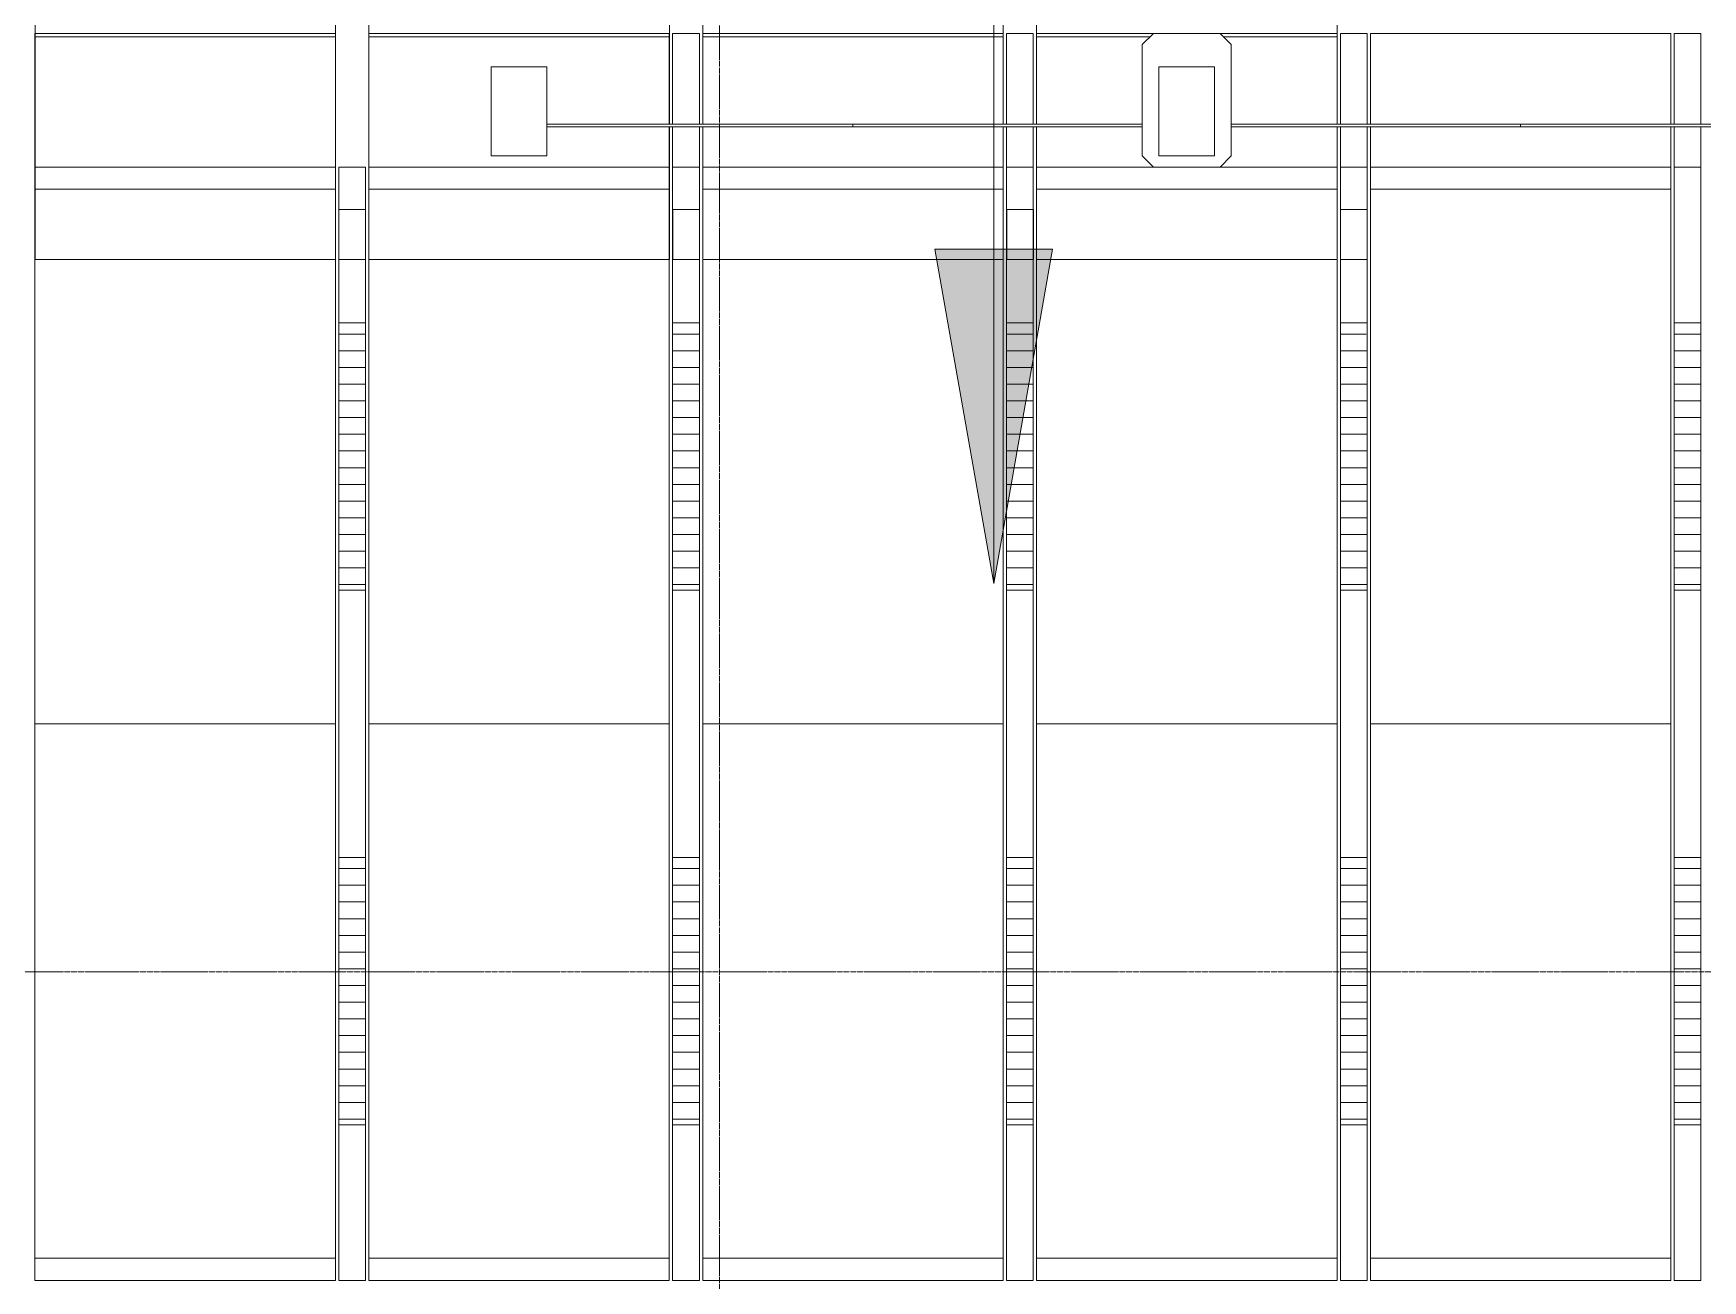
# Model space of a CAD drawing. Header units: millimetres. Extents: x 984 to 425800, y -34355 to 59419.
# Drawn here: x 337734 to 345233, y -17183 to -11583 of the extents above; entities that cross this region are included whole.
import ezdxf

# ---------------------------------------------------------------- set-up
doc = ezdxf.new("R2010")
doc.units = ezdxf.units.MM
doc.linetypes.add('DPA_Grid _ Level 100', pattern=[10, 5.5, -1.6, 1.3, -1.6])
for name, color, linetype, lineweight in [('A-COLS-E', 1, 'Continuous', 9), ('A-COLS-HDLN', 2, 'Continuous', 9), ('A-GLAZ-CURT', 2, 'Continuous', 9), ('G-ANNO-TEXT', 3, 'Continuous', 9), ('S-GRID', 251, 'Continuous', 9)]:
    doc.layers.add(name, color=color, linetype=linetype, lineweight=lineweight)

# ---------------------------------------------------------------- blocks, each defined once
blk = doc.blocks.new('System Panel - Entrance Glazed 12mm-11964251-4110-01 GROUND LEVEL - REFLECTED CEILING PLAN')
at = {"layer": 'A-GLAZ-CURT'}
for p, q in [((-487.5, 6), (812.5, 6)), ((812.5, 6), (812.5, -6)), ((812.5, -6), (-487.5, -6))]:
    blk.add_line(p, q, dxfattribs=at)
blk = doc.blocks.new('System Panel - Entrance Glazed 12mm-11964252-4110-01 GROUND LEVEL - REFLECTED CEILING PLAN')
at = {"layer": 'A-GLAZ-CURT'}
for p, q in [((-687.5, -6), (-687.5, 6)), ((-687.5, 6), (612.5, 6)), ((612.5, -6), (-687.5, -6))]:
    blk.add_line(p, q, dxfattribs=at)
blk = doc.blocks.new('System Panel - Entrance Glazed 12mm-V24-4110-01 GROUND LEVEL - REFLECTED CEILING PLAN')
at = {"layer": 'A-GLAZ-CURT'}
for p, q in [((-687.5, -6), (-687.5, 6)), ((-687.5, 6), (687.5, 6)), ((687.5, 6), (687.5, -6)), ((687.5, -6), (-687.5, -6))]:
    blk.add_line(p, q, dxfattribs=at)
blk = doc.blocks.new('DPA_Rectangular - 250 x 400 mm-18424685-4110-01 GROUND LEVEL - REFLECTED CEILING PLAN')
at = {"layer": 'A-COLS-E'}
for p, q in [((-200, -125), (-200, 125)), ((-200, 125), (200, 125)), ((200, 125), (200, -125)), ((200, -125), (-200, -125))]:
    blk.add_line(p, q, dxfattribs=at)
blk = doc.blocks.new('DPA_Rectangular - 250 x 400 mm-11978455-4110-01 GROUND LEVEL - REFLECTED CEILING PLAN')
at = {"layer": 'A-COLS-E'}
for p, q in [((-200, -125), (-200, 125)), ((-200, 125), (200, 125)), ((200, 125), (200, -125)), ((200, -125), (-200, -125))]:
    blk.add_line(p, q, dxfattribs=at)
blk = doc.blocks.new('DPA_Rectangular Tuscan Column - Rectangular Tuscan Column-11934986-4110-01 GROUND LEVEL - REFLECTED CEILING PLAN')
at = {"layer": 'A-COLS-E'}
for p, q in [((-200, 250), (-150, 300)), ((-150, 300), (150, 300)), ((150, 300), (200, 250)), ((-200, -250), (-200, 250)), ((200, 250), (200, -250)), ((-150, -300), (-200, -250)), ((200, -250), (150, -300)), ((150, -300), (-150, -300))]:
    blk.add_line(p, q, dxfattribs=at)
at = {"layer": 'A-COLS-HDLN'}
for p, q in [((125, 150), (-125, 150)), ((-125, 150), (-125, -250)), ((125, -250), (125, 150)), ((-125, -250), (125, -250))]:
    blk.add_line(p, q, dxfattribs=at)
blk = doc.blocks.new('DPA_Rectangular Tuscan Column - Rectangular Tuscan Column-V71-4110-01 GROUND LEVEL - REFLECTED CEILING PLAN')
at = {"layer": 'A-COLS-HDLN'}
for p, q in [((-125, 150), (-125, -250)), ((125, 150), (-125, 150)), ((125, -250), (125, 150)), ((-125, -250), (125, -250))]:
    blk.add_line(p, q, dxfattribs=at)
blk = doc.blocks.new('System Panel - DPA-AR_Metal Ceiling Rectangular Panel-V133-4110-01 GROUND LEVEL - REFLECTED CEILING PLAN')
at = {"layer": 'A-GLAZ-CURT'}
for p, q in [((-678007.4, -17083), (-679357.4, -17083)), ((-679357.4, -17083), (-679357.4, -17183)), ((-679357.4, -17183), (-679357.4, -17083)), ((-679357.4, -17083), (-678007.4, -17083)), ((-678007.4, -17183), (-678007.4, -17083)), ((-678007.4, -17083), (-678007.4, -17183)), ((-679357.4, -17183), (-678007.4, -17183)), ((-678007.4, -17183), (-679357.4, -17183))]:
    blk.add_line(p, q, dxfattribs=at)
blk = doc.blocks.new('System Panel - DPA-AR_Metal Ceiling Rectangular Panel-V129-4110-01 GROUND LEVEL - REFLECTED CEILING PLAN')
at = {"layer": 'A-GLAZ-CURT'}
for p, q in [((-680857.4, -12283), (-680857.4, -14683)), ((-680857.4, -14683), (-680857.4, -12283)), ((-680857.4, -12283), (-679507.4, -12283)), ((-679507.4, -12283), (-679507.4, -14683)), ((-679507.4, -14683), (-679507.4, -12598)), ((-680857.4, -14683), (-679507.4, -14683)), ((-679507.4, -14683), (-680857.4, -14683))]:
    blk.add_line(p, q, dxfattribs=at)
blk = doc.blocks.new('System Panel - DPA-AR_Metal Ceiling Rectangular Panel-V131-4110-01 GROUND LEVEL - REFLECTED CEILING PLAN')
at = {"layer": 'A-GLAZ-CURT'}
for p, q in [((-679507.4, -14683), (-680857.4, -14683)), ((-680857.4, -14683), (-680857.4, -17083)), ((-680857.4, -17083), (-680857.4, -14683)), ((-680857.4, -14683), (-679507.4, -14683)), ((-679507.4, -17083), (-679507.4, -14683)), ((-679507.4, -14683), (-679507.4, -17083)), ((-680857.4, -17083), (-679507.4, -17083)), ((-679507.4, -17083), (-680857.4, -17083))]:
    blk.add_line(p, q, dxfattribs=at)
blk = doc.blocks.new('DPA_CP_Metal Ceiling Panel - Vertical Panel Entrance-12683665-4110-01 GROUND LEVEL - REFLECTED CEILING PLAN')
at = {"layer": 'A-GLAZ-CURT'}
for p, q in [((-680992.4, -14082.9), (-680872.4, -14082.9)), ((-680992.4, -14082.9), (-680992.4, -15282.9)), ((-680992.4, -14082.9), (-680992.4, -15282.9)), ((-680872.4, -14082.9), (-680992.4, -14082.9)), ((-680992.4, -14082.9), (-680872.4, -14082.9)), ((-680992.4, -15282.9), (-680992.4, -14082.9)), ((-680872.4, -14082.9), (-680872.4, -15282.9)), ((-680872.4, -15282.9), (-680872.4, -14082.9)), ((-680872.4, -14082.9), (-680872.4, -15282.9)), ((-680992.4, -15282.9), (-680872.4, -15282.9)), ((-680992.4, -15282.9), (-680872.4, -15282.9)), ((-680872.4, -15282.9), (-680992.4, -15282.9))]:
    blk.add_line(p, q, dxfattribs=at)
blk = doc.blocks.new('DPA_CP_Metal Ceiling Luminaire - Linear Luminaire Entrance-V130-4110-01 GROUND LEVEL - REFLECTED CEILING PLAN')
at = {"layer": 'A-GLAZ-CURT'}
h = blk.add_hatch(dxfattribs=at)
h.set_pattern_fill('FP_14', color=256, style=0, pattern_type=2)
h.set_pattern_definition([(0, (-679466.046, -16082.944), (0, -75), [])])
h.paths.add_polyline_path([(-680872.4, -16482.9), (-680872.4, -15282.9), (-680992.4, -15282.9), (-680992.4, -16482.9)])
for p, q in [((-680992.4, -15282.9), (-680992.4, -16482.9)), ((-680872.4, -15282.9), (-680992.4, -15282.9)), ((-680992.4, -15282.9), (-680872.4, -15282.9)), ((-680992.4, -16482.9), (-680992.4, -15282.9)), ((-680872.4, -16482.9), (-680872.4, -15282.9)), ((-680872.4, -15282.9), (-680872.4, -16482.9)), ((-680992.4, -16482.9), (-680872.4, -16482.9)), ((-680872.4, -16482.9), (-680992.4, -16482.9))]:
    blk.add_line(p, q, dxfattribs=at)
blk = doc.blocks.new('DPA_CP_Metal Ceiling Panel - Vertical Panel Entrance-12683620-4110-01 GROUND LEVEL - REFLECTED CEILING PLAN')
at = {"layer": 'A-GLAZ-CURT'}
for p, q in [((-680992.4, -16482.9), (-680872.4, -16482.9)), ((-680992.4, -16482.9), (-680992.4, -17182.9)), ((-680992.4, -16482.9), (-680992.4, -17182.9)), ((-680872.4, -16482.9), (-680992.4, -16482.9)), ((-680992.4, -16482.9), (-680872.4, -16482.9)), ((-680992.4, -17182.9), (-680992.4, -16482.9)), ((-680872.4, -16482.9), (-680872.4, -17182.9)), ((-680872.4, -17182.9), (-680872.4, -16482.9)), ((-680872.4, -16482.9), (-680872.4, -17182.9)), ((-680992.4, -17182.9), (-680872.4, -17182.9)), ((-680992.4, -17182.9), (-680872.4, -17182.9)), ((-680872.4, -17182.9), (-680992.4, -17182.9))]:
    blk.add_line(p, q, dxfattribs=at)
blk = doc.blocks.new('DPA_CP_Metal Ceiling Panel - Vertical Panel Entrance-V132-4110-01 GROUND LEVEL - REFLECTED CEILING PLAN')
at = {"layer": 'A-GLAZ-CURT'}
for p, q in [((-680992.4, -12182.9), (-680872.4, -12182.9)), ((-680992.4, -12182.9), (-680992.4, -12882.9)), ((-680992.4, -12182.9), (-680992.4, -12882.9)), ((-680872.4, -12182.9), (-680992.4, -12182.9)), ((-680992.4, -12182.9), (-680872.4, -12182.9)), ((-680992.4, -12882.9), (-680992.4, -12182.9)), ((-680872.4, -12182.9), (-680872.4, -12882.9)), ((-680872.4, -12373), (-680872.4, -12182.9)), ((-680872.4, -12182.9), (-680872.4, -12882.9)), ((-680872.4, -12882.9), (-680872.4, -12598)), ((-680992.4, -12882.9), (-680872.4, -12882.9)), ((-680992.4, -12882.9), (-680872.4, -12882.9)), ((-680872.4, -12882.9), (-680992.4, -12882.9))]:
    blk.add_line(p, q, dxfattribs=at)
blk = doc.blocks.new('DPA_CP_Metal Ceiling Panel - Vertical Panel Entrance-V134-4110-01 GROUND LEVEL - REFLECTED CEILING PLAN')
at = {"layer": 'A-GLAZ-CURT'}
for p, q in [((-673492.4, -14082.9), (-673372.4, -14082.9)), ((-673492.4, -14082.9), (-673492.4, -15282.9)), ((-673492.4, -14082.9), (-673492.4, -15282.9)), ((-673376, -14082.9), (-673492.4, -14082.9)), ((-673492.4, -14082.9), (-673372.4, -14082.9)), ((-673492.4, -15282.9), (-673492.4, -14082.9)), ((-673372.4, -14082.9), (-673372.4, -15282.9)), ((-673372.4, -15282.9), (-673372.4, -14082.9)), ((-673372.4, -14082.9), (-673372.4, -15282.9)), ((-673492.4, -15282.9), (-673372.4, -15282.9)), ((-673492.4, -15282.9), (-673376, -15282.9)), ((-673372.4, -15282.9), (-673492.4, -15282.9))]:
    blk.add_line(p, q, dxfattribs=at)
blk = doc.blocks.new('DPA_CP_Metal Ceiling Luminaire - Linear Luminaire Entrance-V135-4110-01 GROUND LEVEL - REFLECTED CEILING PLAN')
at = {"layer": 'A-GLAZ-CURT'}
h = blk.add_hatch(dxfattribs=at)
h.set_pattern_fill('FP_15', color=256, style=0, pattern_type=2)
h.set_pattern_definition([(0, (-671966.046, -16082.944), (0, -75), [])])
h.paths.add_polyline_path([(-673372.4, -16482.9), (-673376, -15282.9), (-673492.4, -15282.9), (-673492.4, -16482.9), (-673376, -16482.9)])
for p, q in [((-673492.4, -15282.9), (-673492.4, -16482.9)), ((-673376, -15282.9), (-673492.4, -15282.9)), ((-673492.4, -15282.9), (-673372.4, -15282.9)), ((-673492.4, -16482.9), (-673492.4, -15282.9)), ((-673372.4, -16482.9), (-673372.4, -15282.9)), ((-673372.4, -15282.9), (-673372.4, -16482.9)), ((-673492.4, -16482.9), (-673376, -16482.9)), ((-673372.4, -16482.9), (-673492.4, -16482.9))]:
    blk.add_line(p, q, dxfattribs=at)
blk = doc.blocks.new('DPA_CP_Metal Ceiling Panel - Vertical Panel Entrance-V136-4110-01 GROUND LEVEL - REFLECTED CEILING PLAN')
at = {"layer": 'A-GLAZ-CURT'}
for p, q in [((-673492.4, -16482.9), (-673372.4, -16482.9)), ((-673492.4, -16482.9), (-673492.4, -17182.9)), ((-673492.4, -16482.9), (-673492.4, -17182.9)), ((-673376, -16482.9), (-673492.4, -16482.9)), ((-673492.4, -16482.9), (-673372.4, -16482.9)), ((-673492.4, -17182.9), (-673492.4, -16482.9)), ((-673372.4, -16482.9), (-673372.4, -17182.9)), ((-673372.4, -17182.9), (-673372.4, -16482.9)), ((-673372.4, -16482.9), (-673372.4, -17182.9)), ((-673492.4, -17182.9), (-673372.4, -17182.9)), ((-673492.4, -17182.9), (-673376, -17182.9)), ((-673372.4, -17182.9), (-673492.4, -17182.9))]:
    blk.add_line(p, q, dxfattribs=at)
blk = doc.blocks.new('DPA_CP_Metal Ceiling Panel - Vertical Panel Entrance-V137-4110-01 GROUND LEVEL - REFLECTED CEILING PLAN')
at = {"layer": 'A-GLAZ-CURT'}
for p, q in [((-673492.4, -12182.9), (-673372.4, -12182.9)), ((-673492.4, -12182.9), (-673492.4, -12882.9)), ((-673492.4, -12182.9), (-673492.4, -12882.9)), ((-673376, -12182.9), (-673492.4, -12182.9)), ((-673492.4, -12182.9), (-673372.4, -12182.9)), ((-673492.4, -12882.9), (-673492.4, -12182.9)), ((-673372.4, -12182.9), (-673372.4, -12882.9)), ((-673372.4, -12373), (-673372.4, -12182.9)), ((-673372.4, -12182.9), (-673372.4, -12882.9)), ((-673372.4, -12882.9), (-673372.4, -12598)), ((-673492.4, -12882.9), (-673372.4, -12882.9)), ((-673492.4, -12882.9), (-673376, -12882.9)), ((-673372.4, -12882.9), (-673492.4, -12882.9))]:
    blk.add_line(p, q, dxfattribs=at)
blk = doc.blocks.new('System Panel - DPA-AR_Metal Ceiling Rectangular Panel-V139-4110-01 GROUND LEVEL - REFLECTED CEILING PLAN')
at = {"layer": 'A-GLAZ-CURT'}
for p, q in [((-680857.4, -12183), (-680857.4, -12283)), ((-680857.4, -12283), (-680857.4, -12183)), ((-680857.4, -12183), (-679507.4, -12183)), ((-679507.4, -12183), (-679507.4, -12283)), ((-679507.4, -12283), (-680857.4, -12283))]:
    blk.add_line(p, q, dxfattribs=at)
blk = doc.blocks.new('System Panel - DPA-AR_Metal Ceiling Rectangular Panel-16079850-4110-01 GROUND LEVEL - REFLECTED CEILING PLAN')
at = {"layer": 'A-GLAZ-CURT'}
for p, q in [((-676357.4, -11583), (-676357.4, -11990)), ((-676357.4, -11990), (-676357.4, -11583)), ((-676357.4, -11583), (-675007.4, -11583)), ((-675007.4, -11583), (-675007.4, -11990)), ((-676357.4, -12002), (-676357.4, -12183)), ((-676357.4, -12183), (-676357.4, -12002)), ((-675007.4, -12002), (-675007.4, -12183)), ((-675007.4, -12183), (-676357.4, -12183))]:
    blk.add_line(p, q, dxfattribs=at)
blk = doc.blocks.new('DPA_CP_Metal Ceiling Panel - Vertical Panel Entrance-16079906-4110-01 GROUND LEVEL - REFLECTED CEILING PLAN')
at = {"layer": 'A-GLAZ-CURT'}
for p, q in [((-676492.4, -11583), (-676372.4, -11583)), ((-676492.4, -11583), (-676492.4, -11990)), ((-676492.4, -11583), (-676492.4, -11990)), ((-676372.4, -11583), (-676492.4, -11583)), ((-676492.4, -11583), (-676372.4, -11583)), ((-676492.4, -11990), (-676492.4, -11583)), ((-676372.4, -11583), (-676372.4, -11990)), ((-676372.4, -11990), (-676372.4, -11583)), ((-676372.4, -11583), (-676372.4, -11990)), ((-676492.4, -12002), (-676492.4, -12182.9)), ((-676492.4, -12002), (-676492.4, -12182.9)), ((-676492.4, -12182.9), (-676492.4, -12002)), ((-676372.4, -12002), (-676372.4, -12182.9)), ((-676372.4, -12182.9), (-676372.4, -12002)), ((-676372.4, -12002), (-676372.4, -12182.9)), ((-676492.4, -12182.9), (-676372.4, -12182.9)), ((-676492.4, -12182.9), (-676372.4, -12182.9)), ((-676372.4, -12182.9), (-676492.4, -12182.9))]:
    blk.add_line(p, q, dxfattribs=at)
blk = doc.blocks.new('System Panel - DPA-AR_Metal Ceiling Rectangular Panel-16079944-4110-01 GROUND LEVEL - REFLECTED CEILING PLAN')
at = {"layer": 'A-GLAZ-CURT'}
for p, q in [((-677857.4, -11583), (-677857.4, -12183)), ((-677857.4, -12183), (-677857.4, -11583)), ((-677857.4, -11583), (-676507.4, -11583)), ((-676507.4, -11583), (-676507.4, -11990)), ((-676507.4, -12002), (-676507.4, -12183)), ((-676507.4, -12183), (-677857.4, -12183))]:
    blk.add_line(p, q, dxfattribs=at)
blk = doc.blocks.new('System Panel - DPA-AR_Metal Ceiling Rectangular Panel-V177-4110-01 GROUND LEVEL - REFLECTED CEILING PLAN')
at = {"layer": 'A-GLAZ-CURT'}
for p, q in [((-672007.4, -11583), (-673357.4, -11583)), ((-673357.4, -11583), (-673357.4, -11990)), ((-673357.4, -11990), (-673357.4, -11583)), ((-673357.4, -11583), (-672007.4, -11583)), ((-672007.4, -11990), (-672007.4, -11583)), ((-672007.4, -11583), (-672007.4, -11990)), ((-673357.4, -12002), (-673357.4, -12183)), ((-673357.4, -12183), (-673357.4, -12002)), ((-672007.4, -12183), (-672007.4, -12002)), ((-672007.4, -12002), (-672007.4, -12183)), ((-673357.4, -12183), (-672007.4, -12183)), ((-672007.4, -12183), (-673357.4, -12183))]:
    blk.add_line(p, q, dxfattribs=at)
blk = doc.blocks.new('DPA_CP_Metal Ceiling Panel - Vertical Panel Entrance-V178-4110-01 GROUND LEVEL - REFLECTED CEILING PLAN')
at = {"layer": 'A-GLAZ-CURT'}
for p, q in [((-673492.4, -11583), (-673372.4, -11583)), ((-673492.4, -11583), (-673492.4, -11990)), ((-673492.4, -11583), (-673492.4, -11990)), ((-673376, -11583), (-673492.4, -11583)), ((-673492.4, -11583), (-673372.4, -11583)), ((-673492.4, -11990), (-673492.4, -11583)), ((-673372.4, -11583), (-673372.4, -11990)), ((-673372.4, -11990), (-673372.4, -11583)), ((-673372.4, -11583), (-673372.4, -11990)), ((-673492.4, -12002), (-673492.4, -12182.9)), ((-673492.4, -12002), (-673492.4, -12182.9)), ((-673492.4, -12182.9), (-673492.4, -12002)), ((-673372.4, -12002), (-673372.4, -12182.9)), ((-673372.4, -12182.9), (-673372.4, -12002)), ((-673372.4, -12002), (-673372.4, -12182.9)), ((-673492.4, -12182.9), (-673372.4, -12182.9)), ((-673492.4, -12182.9), (-673376, -12182.9)), ((-673372.4, -12182.9), (-673492.4, -12182.9))]:
    blk.add_line(p, q, dxfattribs=at)
blk = doc.blocks.new('System Panel - DPA-AR_Metal Ceiling Rectangular Panel-V179-4110-01 GROUND LEVEL - REFLECTED CEILING PLAN')
at = {"layer": 'A-GLAZ-CURT'}
for p, q in [((-674857.4, -11583), (-674857.4, -11990)), ((-674857.4, -11990), (-674857.4, -11583)), ((-674857.4, -11583), (-673507.4, -11583)), ((-673507.4, -11583), (-673507.4, -11990)), ((-674857.4, -12002), (-674857.4, -12183)), ((-674857.4, -12183), (-674857.4, -12002)), ((-673507.4, -12002), (-673507.4, -12183)), ((-673507.4, -12183), (-674857.4, -12183))]:
    blk.add_line(p, q, dxfattribs=at)
blk = doc.blocks.new('System Panel - DPA-AR_Metal Ceiling Rectangular Panel-V187-4110-01 GROUND LEVEL - REFLECTED CEILING PLAN')
at = {"layer": 'A-GLAZ-CURT'}
for p, q in [((-679357.4, -11583), (-679357.4, -12183)), ((-679357.4, -12183), (-679357.4, -11583)), ((-679357.4, -11583), (-678007.4, -11583)), ((-678007.4, -11583), (-678007.4, -12183)), ((-678007.4, -12183), (-679357.4, -12183))]:
    blk.add_line(p, q, dxfattribs=at)
blk = doc.blocks.new('System Panel - DPA-AR_Metal Ceiling Rectangular Panel-V193-4110-01 GROUND LEVEL - REFLECTED CEILING PLAN')
at = {"layer": 'A-GLAZ-CURT'}
for p, q in [((-680856.7, -12598), (-680856.7, -11598)), ((-680856.7, -11598), (-679506.7, -11598)), ((-679506.7, -12598), (-679506.7, -11598)), ((-679506.7, -11598), (-679506.7, -12598)), ((-679506.7, -12598), (-680856.7, -12598))]:
    blk.add_line(p, q, dxfattribs=at)
blk = doc.blocks.new('System Panel - DPA-AR_Metal Ceiling Rectangular Panel-V194-4110-01 GROUND LEVEL - REFLECTED CEILING PLAN')
at = {"layer": 'A-GLAZ-CURT'}
for p, q in [((-679506.7, -9198), (-680856.7, -9198)), ((-680856.7, -9198), (-680856.7, -9398)), ((-680856.7, -11598), (-680856.7, -9198)), ((-680856.7, -9198), (-679506.7, -9198)), ((-679506.7, -9398), (-679506.7, -9198)), ((-679506.7, -9198), (-679506.7, -11598)), ((-680856.7, -11398), (-680856.7, -11433)), ((-679506.7, -11433), (-679506.7, -11398)), ((-679506.7, -11598), (-680856.7, -11598)), ((-679506.7, -11598), (-679506.7, -11583))]:
    blk.add_line(p, q, dxfattribs=at)
blk = doc.blocks.new('System Panel - DPA-AR_Metal Ceiling Rectangular Panel-V196-4110-01 GROUND LEVEL - REFLECTED CEILING PLAN')
at = {"layer": 'A-GLAZ-CURT'}
for p, q in [((-677856.7, -12598), (-677856.7, -11598)), ((-677856.7, -11598), (-676506.7, -11598)), ((-676506.7, -11990), (-676506.7, -11598)), ((-676506.7, -11598), (-676506.7, -11990)), ((-676506.7, -12598), (-676506.7, -12002)), ((-676506.7, -12002), (-676506.7, -12598)), ((-676506.7, -12598), (-677856.7, -12598))]:
    blk.add_line(p, q, dxfattribs=at)
blk = doc.blocks.new('System Panel - DPA-AR_Metal Ceiling Rectangular Panel-V197-4110-01 GROUND LEVEL - REFLECTED CEILING PLAN')
at = {"layer": 'A-GLAZ-CURT'}
for p, q in [((-676357, -11990), (-676357, -11598)), ((-676357, -11598), (-675007, -11598)), ((-675007, -11990), (-675007, -11598)), ((-675007, -11598), (-675007, -11990)), ((-676357, -12598), (-676357, -12002)), ((-675007, -12598), (-675007, -12002)), ((-675007, -12002), (-675007, -12598)), ((-675007, -12598), (-676357, -12598))]:
    blk.add_line(p, q, dxfattribs=at)
blk = doc.blocks.new('System Panel - DPA-AR_Metal Ceiling Rectangular Panel-V198-4110-01 GROUND LEVEL - REFLECTED CEILING PLAN')
at = {"layer": 'A-GLAZ-CURT'}
for p, q in [((-674857, -11990), (-674857, -11598)), ((-674857, -11598), (-674347.4, -11598)), ((-674017.3, -11598), (-673507, -11598)), ((-673507, -11990), (-673507, -11598)), ((-673507, -11598), (-673507, -11990)), ((-674857, -12598), (-674857, -12002)), ((-673507, -12598), (-673507, -12002)), ((-673507, -12002), (-673507, -12598)), ((-673507, -12598), (-674857, -12598))]:
    blk.add_line(p, q, dxfattribs=at)
blk = doc.blocks.new('System Panel - DPA-AR_Metal Ceiling Rectangular Panel-V199-4110-01 GROUND LEVEL - REFLECTED CEILING PLAN')
at = {"layer": 'A-GLAZ-CURT'}
for p, q in [((-673507, -9198), (-674857, -9198)), ((-674857, -9198), (-674857, -9398)), ((-674857, -11598), (-674857, -9198)), ((-674857, -9198), (-673507, -9198)), ((-673507, -9398), (-673507, -9198)), ((-673507, -9198), (-673507, -11598)), ((-674857, -11398), (-674857, -11433)), ((-673507, -11433), (-673507, -11398)), ((-674347.4, -11598), (-674857, -11598)), ((-673507, -11598), (-674017.3, -11598)), ((-673507, -11598), (-673507, -11583))]:
    blk.add_line(p, q, dxfattribs=at)
blk = doc.blocks.new('DPA_CP_Metal Ceiling Panel - Vertical Panel Entrance-V200-4110-01 GROUND LEVEL - REFLECTED CEILING PLAN')
at = {"layer": 'A-GLAZ-CURT'}
for p, q in [((-680991.7, -12373), (-680871.7, -12373)), ((-680991.7, -12373), (-680991.7, -12598)), ((-680991.7, -12373), (-680871.7, -12373)), ((-680991.7, -12598), (-680991.7, -12373)), ((-680871.7, -12373), (-680871.7, -12598)), ((-680871.7, -12598), (-680871.7, -12373)), ((-680871.7, -12373), (-680871.7, -12598)), ((-680991.7, -12598), (-680871.7, -12598)), ((-680871.7, -12598), (-680991.7, -12598))]:
    blk.add_line(p, q, dxfattribs=at)

msp = doc.modelspace()

# ---------------------------------------------------------------- hatches: boundary and pattern name
at = {"layer": 'G-ANNO-TEXT'}
msp.add_hatch(color=7, dxfattribs=at).paths.add_polyline_path([(342048.4, -14052.4), (342312.9, -12552.4), (341783.9, -12552.4)])

# ---------------------------------------------------------------- linework, layer by layer
at = {"layer": 'G-ANNO-TEXT', "color": 250}
for p, q in [((342048.4, -14052.4), (342048.4, -1886.2)), ((342312.9, -12552.4), (341783.9, -12552.4)), ((341783.9, -12552.4), (342048.4, -14052.4)), ((342048.4, -14052.4), (342312.9, -12552.4))]:
    msp.add_line(p, q, dxfattribs=at)
at = {"layer": 'S-GRID', "linetype": 'DPA_Grid _ Level 100'}
for p, q in [((340815.8, -30742.3), (340815.8, 54919.2)), ((413949.6, -15796), (59238.8, -15796))]:
    msp.add_line(p, q, dxfattribs=at)

# ---------------------------------------------------------------- block references
at = {"layer": 'A-COLS-E'}
msp.add_blockref('DPA_Rectangular Tuscan Column - Rectangular Tuscan Column-11934986-4110-01 GROUND LEVEL - REFLECTED CEILING PLAN', (342915.8, -11883), dxfattribs=at)
at = {"layer": 'A-COLS-E', "rotation": 269.999999999999}
for name, p in [('DPA_Rectangular - 250 x 400 mm-18424685-4110-01 GROUND LEVEL - REFLECTED CEILING PLAN', (339915.8, -11933)), ('DPA_Rectangular - 250 x 400 mm-11978455-4110-01 GROUND LEVEL - REFLECTED CEILING PLAN', (342915.8, -11933))]:
    msp.add_blockref(name, p, dxfattribs=at)
at = {"layer": 'A-COLS-HDLN'}
msp.add_blockref('DPA_Rectangular Tuscan Column - Rectangular Tuscan Column-V71-4110-01 GROUND LEVEL - REFLECTED CEILING PLAN', (339915.8, -11883), dxfattribs=at)
msp.add_blockref('DPA_Rectangular Tuscan Column - Rectangular Tuscan Column-V71-4110-01 GROUND LEVEL - REFLECTED CEILING PLAN', (339915.8, -11883), dxfattribs=at)
at = {"layer": 'A-GLAZ-CURT'}
for name, p in [('System Panel - DPA-AR_Metal Ceiling Rectangular Panel-V194-4110-01 GROUND LEVEL - REFLECTED CEILING PLAN', (1018598.2, 0)), ('System Panel - DPA-AR_Metal Ceiling Rectangular Panel-V194-4110-01 GROUND LEVEL - REFLECTED CEILING PLAN', (1020098.2, 0)), ('System Panel - DPA-AR_Metal Ceiling Rectangular Panel-V194-4110-01 GROUND LEVEL - REFLECTED CEILING PLAN', (1021597.9, 0)), ('System Panel - DPA-AR_Metal Ceiling Rectangular Panel-V199-4110-01 GROUND LEVEL - REFLECTED CEILING PLAN', (1017098.2, 0)), ('System Panel - DPA-AR_Metal Ceiling Rectangular Panel-V187-4110-01 GROUND LEVEL - REFLECTED CEILING PLAN', (1017098.2, 0)), ('System Panel - DPA-AR_Metal Ceiling Rectangular Panel-V193-4110-01 GROUND LEVEL - REFLECTED CEILING PLAN', (1018598.2, 0)), ('System Panel - DPA-AR_Metal Ceiling Rectangular Panel-16079944-4110-01 GROUND LEVEL - REFLECTED CEILING PLAN', (1017098.2, 0)), ('System Panel - DPA-AR_Metal Ceiling Rectangular Panel-V196-4110-01 GROUND LEVEL - REFLECTED CEILING PLAN', (1017098.2, 0)), ('DPA_CP_Metal Ceiling Panel - Vertical Panel Entrance-16079906-4110-01 GROUND LEVEL - REFLECTED CEILING PLAN', (1017098.2, 0)), ('System Panel - DPA-AR_Metal Ceiling Rectangular Panel-16079850-4110-01 GROUND LEVEL - REFLECTED CEILING PLAN', (1017098.2, 0)), ('System Panel - DPA-AR_Metal Ceiling Rectangular Panel-V197-4110-01 GROUND LEVEL - REFLECTED CEILING PLAN', (1017098.2, 0)), ('DPA_CP_Metal Ceiling Panel - Vertical Panel Entrance-16079906-4110-01 GROUND LEVEL - REFLECTED CEILING PLAN', (1018598.2, 0)), ('System Panel - DPA-AR_Metal Ceiling Rectangular Panel-V179-4110-01 GROUND LEVEL - REFLECTED CEILING PLAN', (1017098.2, 0)), ('System Panel - DPA-AR_Metal Ceiling Rectangular Panel-V198-4110-01 GROUND LEVEL - REFLECTED CEILING PLAN', (1017098.2, 0)), ('DPA_CP_Metal Ceiling Panel - Vertical Panel Entrance-V178-4110-01 GROUND LEVEL - REFLECTED CEILING PLAN', (1017098.2, 0)), ('System Panel - DPA-AR_Metal Ceiling Rectangular Panel-V177-4110-01 GROUND LEVEL - REFLECTED CEILING PLAN', (1017098.2, 0)), ('DPA_CP_Metal Ceiling Panel - Vertical Panel Entrance-16079906-4110-01 GROUND LEVEL - REFLECTED CEILING PLAN', (1021598.2, 0)), ('System Panel - DPA-AR_Metal Ceiling Rectangular Panel-V139-4110-01 GROUND LEVEL - REFLECTED CEILING PLAN', (1018598.2, 0)), ('DPA_CP_Metal Ceiling Panel - Vertical Panel Entrance-V132-4110-01 GROUND LEVEL - REFLECTED CEILING PLAN', (1020098.2, 0)), ('System Panel - DPA-AR_Metal Ceiling Rectangular Panel-V139-4110-01 GROUND LEVEL - REFLECTED CEILING PLAN', (1020098.2, 0)), ('DPA_CP_Metal Ceiling Panel - Vertical Panel Entrance-V132-4110-01 GROUND LEVEL - REFLECTED CEILING PLAN', (1021598.2, 0)), ('System Panel - DPA-AR_Metal Ceiling Rectangular Panel-V139-4110-01 GROUND LEVEL - REFLECTED CEILING PLAN', (1021598.2, 0)), ('DPA_CP_Metal Ceiling Panel - Vertical Panel Entrance-V132-4110-01 GROUND LEVEL - REFLECTED CEILING PLAN', (1023098.2, 0)), ('System Panel - DPA-AR_Metal Ceiling Rectangular Panel-V139-4110-01 GROUND LEVEL - REFLECTED CEILING PLAN', (1023098.2, 0)), ('DPA_CP_Metal Ceiling Panel - Vertical Panel Entrance-V137-4110-01 GROUND LEVEL - REFLECTED CEILING PLAN', (1017098.2, 0)), ('System Panel - DPA-AR_Metal Ceiling Rectangular Panel-V133-4110-01 GROUND LEVEL - REFLECTED CEILING PLAN', (1023098.2, 4900)), ('DPA_CP_Metal Ceiling Panel - Vertical Panel Entrance-12683620-4110-01 GROUND LEVEL - REFLECTED CEILING PLAN', (1026098.2, 4300)), ('System Panel - DPA-AR_Metal Ceiling Rectangular Panel-V129-4110-01 GROUND LEVEL - REFLECTED CEILING PLAN', (1018598.2, 0)), ('System Panel - DPA-AR_Metal Ceiling Rectangular Panel-V129-4110-01 GROUND LEVEL - REFLECTED CEILING PLAN', (1020098.2, 0)), ('System Panel - DPA-AR_Metal Ceiling Rectangular Panel-V129-4110-01 GROUND LEVEL - REFLECTED CEILING PLAN', (1021598.2, 0)), ('System Panel - DPA-AR_Metal Ceiling Rectangular Panel-V129-4110-01 GROUND LEVEL - REFLECTED CEILING PLAN', (1023098.2, 0)), ('System Panel - DPA-AR_Metal Ceiling Rectangular Panel-V131-4110-01 GROUND LEVEL - REFLECTED CEILING PLAN', (1024598.2, 2400)), ('DPA_CP_Metal Ceiling Panel - Vertical Panel Entrance-V200-4110-01 GROUND LEVEL - REFLECTED CEILING PLAN', (1020098.2, 0)), ('DPA_CP_Metal Ceiling Panel - Vertical Panel Entrance-V200-4110-01 GROUND LEVEL - REFLECTED CEILING PLAN', (1021598.2, 0)), ('DPA_CP_Metal Ceiling Panel - Vertical Panel Entrance-V200-4110-01 GROUND LEVEL - REFLECTED CEILING PLAN', (1023098.2, 0)), ('DPA_CP_Metal Ceiling Panel - Vertical Panel Entrance-V200-4110-01 GROUND LEVEL - REFLECTED CEILING PLAN', (1024598.2, 0)), ('DPA_CP_Metal Ceiling Luminaire - Linear Luminaire Entrance-V130-4110-01 GROUND LEVEL - REFLECTED CEILING PLAN', (1020098.2, 2400)), ('DPA_CP_Metal Ceiling Luminaire - Linear Luminaire Entrance-V130-4110-01 GROUND LEVEL - REFLECTED CEILING PLAN', (1021598.2, 2400)), ('DPA_CP_Metal Ceiling Luminaire - Linear Luminaire Entrance-V130-4110-01 GROUND LEVEL - REFLECTED CEILING PLAN', (1023098.2, 2400)), ('DPA_CP_Metal Ceiling Luminaire - Linear Luminaire Entrance-V135-4110-01 GROUND LEVEL - REFLECTED CEILING PLAN', (1017098.2, 2400)), ('DPA_CP_Metal Ceiling Luminaire - Linear Luminaire Entrance-V130-4110-01 GROUND LEVEL - REFLECTED CEILING PLAN', (1026098.2, 2400)), ('DPA_CP_Metal Ceiling Panel - Vertical Panel Entrance-12683665-4110-01 GROUND LEVEL - REFLECTED CEILING PLAN', (1020098.2, 0)), ('DPA_CP_Metal Ceiling Panel - Vertical Panel Entrance-12683665-4110-01 GROUND LEVEL - REFLECTED CEILING PLAN', (1021598.2, 0)), ('DPA_CP_Metal Ceiling Panel - Vertical Panel Entrance-12683665-4110-01 GROUND LEVEL - REFLECTED CEILING PLAN', (1023098.2, 0)), ('DPA_CP_Metal Ceiling Panel - Vertical Panel Entrance-V134-4110-01 GROUND LEVEL - REFLECTED CEILING PLAN', (1017098.2, 0)), ('DPA_CP_Metal Ceiling Panel - Vertical Panel Entrance-12683665-4110-01 GROUND LEVEL - REFLECTED CEILING PLAN', (1026098.2, 0)), ('System Panel - DPA-AR_Metal Ceiling Rectangular Panel-V131-4110-01 GROUND LEVEL - REFLECTED CEILING PLAN', (1018598.2, 0)), ('System Panel - DPA-AR_Metal Ceiling Rectangular Panel-V131-4110-01 GROUND LEVEL - REFLECTED CEILING PLAN', (1020098.2, 0)), ('System Panel - DPA-AR_Metal Ceiling Rectangular Panel-V131-4110-01 GROUND LEVEL - REFLECTED CEILING PLAN', (1021598.2, 0)), ('System Panel - DPA-AR_Metal Ceiling Rectangular Panel-V131-4110-01 GROUND LEVEL - REFLECTED CEILING PLAN', (1023098.2, 0)), ('System Panel - DPA-AR_Metal Ceiling Rectangular Panel-V131-4110-01 GROUND LEVEL - REFLECTED CEILING PLAN', (1024598.2, 0)), ('DPA_CP_Metal Ceiling Luminaire - Linear Luminaire Entrance-V130-4110-01 GROUND LEVEL - REFLECTED CEILING PLAN', (1020098.2, 0)), ('DPA_CP_Metal Ceiling Luminaire - Linear Luminaire Entrance-V130-4110-01 GROUND LEVEL - REFLECTED CEILING PLAN', (1021598.2, 0)), ('DPA_CP_Metal Ceiling Luminaire - Linear Luminaire Entrance-V130-4110-01 GROUND LEVEL - REFLECTED CEILING PLAN', (1023098.2, 0)), ('DPA_CP_Metal Ceiling Luminaire - Linear Luminaire Entrance-V135-4110-01 GROUND LEVEL - REFLECTED CEILING PLAN', (1017098.2, 0)), ('DPA_CP_Metal Ceiling Luminaire - Linear Luminaire Entrance-V130-4110-01 GROUND LEVEL - REFLECTED CEILING PLAN', (1026098.2, 0)), ('DPA_CP_Metal Ceiling Panel - Vertical Panel Entrance-12683620-4110-01 GROUND LEVEL - REFLECTED CEILING PLAN', (1020098.2, 0)), ('DPA_CP_Metal Ceiling Panel - Vertical Panel Entrance-12683620-4110-01 GROUND LEVEL - REFLECTED CEILING PLAN', (1021598.2, 0)), ('DPA_CP_Metal Ceiling Panel - Vertical Panel Entrance-12683620-4110-01 GROUND LEVEL - REFLECTED CEILING PLAN', (1023098.2, 0)), ('DPA_CP_Metal Ceiling Panel - Vertical Panel Entrance-V136-4110-01 GROUND LEVEL - REFLECTED CEILING PLAN', (1017098.2, 0)), ('DPA_CP_Metal Ceiling Panel - Vertical Panel Entrance-12683620-4110-01 GROUND LEVEL - REFLECTED CEILING PLAN', (1026098.2, 0)), ('System Panel - DPA-AR_Metal Ceiling Rectangular Panel-V133-4110-01 GROUND LEVEL - REFLECTED CEILING PLAN', (1017098.2, 0)), ('System Panel - DPA-AR_Metal Ceiling Rectangular Panel-V133-4110-01 GROUND LEVEL - REFLECTED CEILING PLAN', (1018598.2, 0)), ('System Panel - DPA-AR_Metal Ceiling Rectangular Panel-V133-4110-01 GROUND LEVEL - REFLECTED CEILING PLAN', (1020098.2, 0)), ('System Panel - DPA-AR_Metal Ceiling Rectangular Panel-V133-4110-01 GROUND LEVEL - REFLECTED CEILING PLAN', (1021598.2, 0)), ('System Panel - DPA-AR_Metal Ceiling Rectangular Panel-V133-4110-01 GROUND LEVEL - REFLECTED CEILING PLAN', (1023098.2, 0))]:
    msp.add_blockref(name, p, dxfattribs=at)
at = {"layer": 'A-GLAZ-CURT', "rotation": 180}
for name, p in [('System Panel - Entrance Glazed 12mm-V24-4110-01 GROUND LEVEL - REFLECTED CEILING PLAN', (340728.3, -11996)), ('System Panel - Entrance Glazed 12mm-11964251-4110-01 GROUND LEVEL - REFLECTED CEILING PLAN', (342228.3, -11996)), ('System Panel - Entrance Glazed 12mm-11964252-4110-01 GROUND LEVEL - REFLECTED CEILING PLAN', (343728.3, -11996)), ('System Panel - Entrance Glazed 12mm-11964251-4110-01 GROUND LEVEL - REFLECTED CEILING PLAN', (345228.3, -11996))]:
    msp.add_blockref(name, p, dxfattribs=at)

doc.saveas('drawing.dxf')
